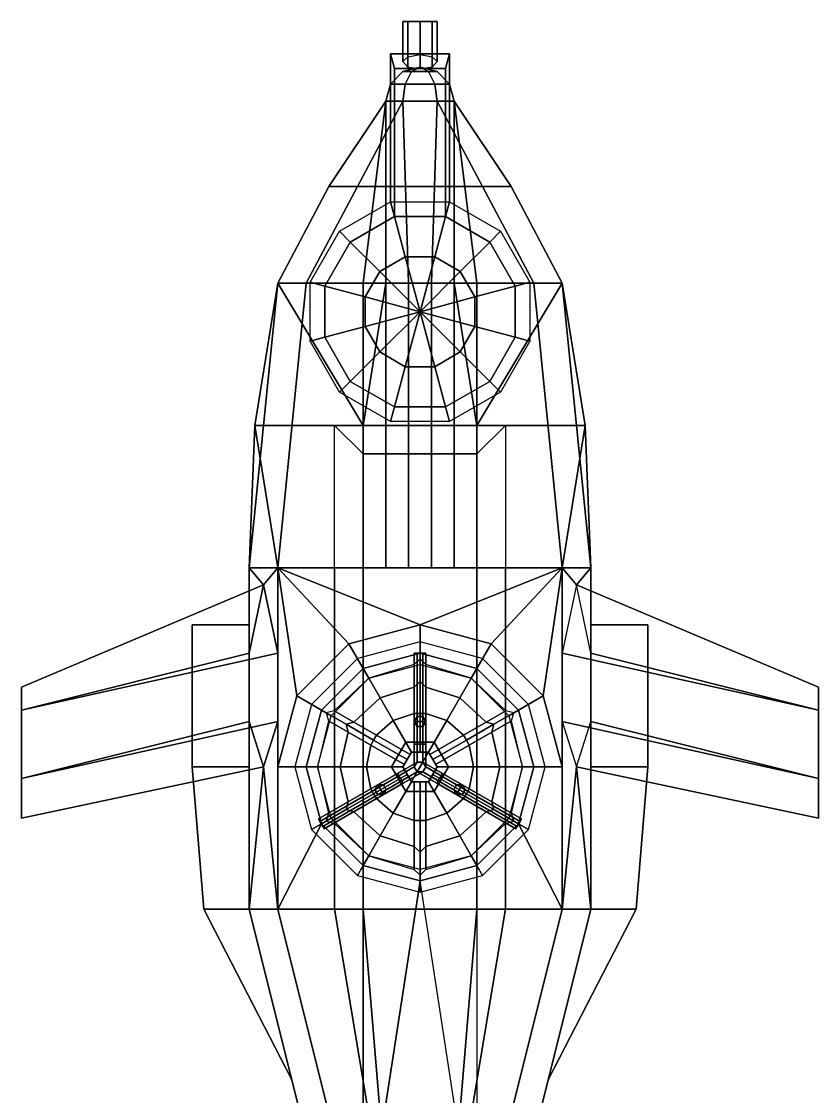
# Model space of a CAD drawing. Header units: millimetres. Extents: x -3.5 to 3.5, y -9.7 to 16.
# Drawn here: x -3.5 to 3.5, y -4.65 to 4.8 of the extents above; entities that cross this region are included whole.
import ezdxf

# ---------------------------------------------------------------- set-up
doc = ezdxf.new("R2010")
doc.units = ezdxf.units.MM
for name, color, linetype in [('turret', 2, 'Continuous'), ('w1', 5, 'Continuous'), ('w2', 6, 'Continuous')]:
    doc.layers.add(name, color=color, linetype=linetype)

msp = doc.modelspace()

# ---------------------------------------------------------------- linework, layer by layer
for points in [[(-0.15, 4.3598, 1.4), (-0.2598, 4.25, 1.4), (-0.1299, 4.25, 1.625), (-0.075, 4.3598, 1.5299)], [(-0.075, 4.3598, 1.2701), (-0.1299, 4.25, 1.175), (-0.2598, 4.25, 1.4), (-0.15, 4.3598, 1.4)], [(0, 4.4, 1.4), (-0.15, 4.3598, 1.4), (-0.075, 4.3598, 1.5299), (0, 4.4, 1.4)], [(0, 4.4, 1.4), (-0.075, 4.3598, 1.2701), (-0.15, 4.3598, 1.4), (0, 4.4, 1.4)], [(-0.075, 4.3598, 1.5299), (-0.1299, 4.25, 1.625), (0.1299, 4.25, 1.625), (0.075, 4.3598, 1.5299)], [(-0.1299, 4.25, 1.175), (-0.075, 4.3598, 1.2701), (0.075, 4.3598, 1.2701), (0.1299, 4.25, 1.175)], [(0, 4.4, 1.4), (-0.075, 4.3598, 1.5299), (0.075, 4.3598, 1.5299), (0, 4.4, 1.4)], [(0, 4.4, 1.4), (0.075, 4.3598, 1.2701), (-0.075, 4.3598, 1.2701), (0, 4.4, 1.4)], [(0, 4.4, 1.4), (0.075, 4.3598, 1.5299), (0.15, 4.3598, 1.4), (0, 4.4, 1.4)], [(0, 4.4, 1.4), (0.15, 4.3598, 1.4), (0.075, 4.3598, 1.2701), (0, 4.4, 1.4)], [(0.075, 4.3598, 1.5299), (0.1299, 4.25, 1.625), (0.2598, 4.25, 1.4), (0.15, 4.3598, 1.4)], [(0.15, 4.3598, 1.4), (0.2598, 4.25, 1.4), (0.1299, 4.25, 1.175), (0.075, 4.3598, 1.2701)], [(-0.2598, 4.25, 1.4), (-0.3, 4.1, 1.4), (-0.15, 4.1, 1.6598), (-0.1299, 4.25, 1.625)], [(-0.1299, 4.25, 1.175), (-0.15, 4.1, 1.1402), (-0.3, 4.1, 1.4), (-0.2598, 4.25, 1.4)], [(-0.1299, 4.25, 1.625), (-0.15, 4.1, 1.6598), (0.15, 4.1, 1.6598), (0.1299, 4.25, 1.625)], [(-0.15, 4.1, 1.1402), (-0.1299, 4.25, 1.175), (0.1299, 4.25, 1.175), (0.15, 4.1, 1.1402)], [(0.1299, 4.25, 1.625), (0.15, 4.1, 1.6598), (0.3, 4.1, 1.4), (0.2598, 4.25, 1.4)], [(0.2598, 4.25, 1.4), (0.3, 4.1, 1.4), (0.15, 4.1, 1.1402), (0.1299, 4.25, 1.175)], [(-0.3, 4.1, 1.4), (-0.8, 3.35, 1.4), (-1.25, 2.5, 1.4), (-0.5, 2.5, 1.4)], [(-0.3, 4.1, 1.4), (-0.15, 4.1, 1.1402), (-0.55, 3.35, 1), (-0.8, 3.35, 1.25)], [(-0.3, 4.1, 1.4), (-0.3, 4.1, 1.4), (-0.8, 3.35, 1.25), (-0.8, 3.35, 1.4)], [(-0.55, 3.35, 1), (-0.15, 4.1, 1.1402), (0.15, 4.1, 1.1402), (0.55, 3.35, 1)], [(-0.5, 2.5, 1.4), (-0.5, 1.25, 2.25), (-0.3, 2.5, 2.5), (-0.3, 4.1, 1.4)], [(-0.3, 4.1, 1.4), (-0.3, 2.5, 2.5), (-0.1, 2.5, 2.65), (-0.15, 4.1, 1.6598)], [(-0.15, 4.1, 1.6598), (-0.1, 2.5, 2.65), (0.1, 2.5, 2.65), (0.15, 4.1, 1.6598)], [(0.15, 4.1, 1.6598), (0.1, 2.5, 2.65), (0.3, 2.5, 2.5), (0.3, 4.1, 1.4)], [(0.55, 3.35, 1), (0.15, 4.1, 1.1402), (0.3, 4.1, 1.4), (0.8, 3.35, 1.25)], [(0.3, 4.1, 1.4), (0.3, 2.5, 2.5), (0.5, 1.25, 2.25), (0.5, 2.5, 1.4)], [(0.8, 3.35, 1.25), (0.3, 4.1, 1.4), (0.3, 4.1, 1.4), (0.8, 3.35, 1.4)], [(1.25, 2.5, 1.4), (0.8, 3.35, 1.4), (0.3, 4.1, 1.4), (0.5, 2.5, 1.4)], [(-0.8, 3.35, 1.25), (-0.55, 3.35, 1), (-1, 2.5, 1), (-1.25, 2.5, 1.25)], [(-0.8, 3.35, 1.4), (-0.8, 3.35, 1.25), (-1.25, 2.5, 1.25), (-1.25, 2.5, 1.4)], [(0.55, 3.35, 1), (1, 2.5, 1), (-1, 2.5, 1), (-0.55, 3.35, 1)], [(1, 2.5, 1), (0.55, 3.35, 1), (0.8, 3.35, 1.25), (1.25, 2.5, 1.25)], [(1.25, 2.5, 1.25), (0.8, 3.35, 1.25), (0.8, 3.35, 1.4), (1.25, 2.5, 1.4)], [(-1, 2.5, 1), (-1.25, 0, 1), (-1.5, 0, 1.25), (-1.25, 2.5, 1.25)], [(-1.25, 2.5, 1.25), (-1.5, 0, 1.25), (-1.45, 1.25, 1.4), (-1.25, 2.5, 1.4)], [(-1.25, 2.5, 1.4), (-1.45, 1.25, 1.4), (-0.5, 1.25, 2.25), (-1.25, 2.5, 1.4)], [(1, 2.5, 1), (1.25, 0, 1), (-1.25, 0, 1), (-1, 2.5, 1)], [(-0.5, 2.5, 1.4), (-1.25, 2.5, 1.4), (-0.5, 1.25, 2.25), (-0.5, 2.5, 1.4)], [(-0.5, 1.25, 2.25), (-0.5, 1.25, 2.25), (-0.3, 1.25, 3), (-0.3, 2.5, 2.5)], [(-0.3, 2.5, 2.5), (-0.3, 1.25, 3), (-0.1, 1.25, 3.15), (-0.1, 2.5, 2.65)], [(-0.1, 2.5, 2.65), (-0.1, 1.25, 3.15), (0.1, 1.25, 3.15), (0.1, 2.5, 2.65)], [(0.1, 2.5, 2.65), (0.1, 1.25, 3.15), (0.3, 1.25, 3), (0.3, 2.5, 2.5)], [(0.3, 2.5, 2.5), (0.3, 1.25, 3), (0.5, 1.25, 2.25)], [(1.25, 2.5, 1.4), (0.5, 1.25, 2.25), (1.45, 1.25, 1.4)], [(0.5, 2.5, 1.4), (0.5, 1.25, 2.25), (1.25, 2.5, 1.4)], [(1.5, 0, 1.25), (1.25, 0, 1), (1, 2.5, 1), (1.25, 2.5, 1.25)], [(1.45, 1.25, 1.4), (1.5, 0, 1.25), (1.25, 2.5, 1.25), (1.25, 2.5, 1.4)], [(-1.45, 1.25, 1.4), (-1.5, 0, 1.25), (-1.5, 0, 2.25), (-1.45, 1.25, 1.4)], [(-1.45, 1.25, 1.4), (-1.5, 0, 2.25), (-1.25, 0, 2.5), (-1.45, 1.25, 1.4)], [(-1.45, 1.25, 1.4), (-1.25, 0, 2.5), (-0.5, 0, 2.5), (-0.5, 1.25, 2.25)], [(-0.5, 1, 0.25), (-0.5, 0), (-0.75, 0, 1), (-0.75, 1.25, 1)], [(0.75, 1.25, 1), (0.5, 1, 0.25), (-0.5, 1, 0.25), (-0.75, 1.25, 1)], [(-0.5, 1.25, 2.25), (-0.5, 0, 2.5), (-0.3, 0, 3.25), (-0.3, 1.25, 3)], [(-0.3, 1.25, 3), (-0.3, 0, 3.25), (-0.1, 0, 3.4), (-0.1, 1.25, 3.15)], [(-0.1, 1.25, 3.15), (-0.1, 0, 3.4), (0.1, 0, 3.4), (0.1, 1.25, 3.15)], [(0.1, 1.25, 3.15), (0.1, 0, 3.4), (0.3, 0, 3.25), (0.3, 1.25, 3)], [(0.3, 1.25, 3), (0.3, 0, 3.25), (0.5, 0, 2.5), (0.5, 1.25, 2.25)], [(0.75, 0, 1), (0.5, 0), (0.5, 1, 0.25), (0.75, 1.25, 1)], [(0.5, 1.25, 2.25), (0.5, 0, 2.5), (1.25, 0, 2.5), (1.45, 1.25, 1.4)], [(1.45, 1.25, 1.4), (1.25, 0, 2.5), (1.5, 0, 2.25), (1.45, 1.25, 1.4)], [(1.5, 0, 2.25), (1.5, 0, 1.25), (1.45, 1.25, 1.4)], [(0.5, 1, 0.25), (0.5, 0), (-0.5, 0), (-0.5, 1, 0.25)], [(-1.25, 0, 1), (-1.375, -0.15, 1.125), (-1.375, -0.15, 1.125), (-1.5, 0, 1.25)], [(-1.5, 0, 1.25), (-1.5, -0.5, 1.25), (-1.5, -0.5, 2.25), (-1.5, 0, 2.25)], [(-1.5, 0, 2.25), (-1.5, -3, 2.25), (-1.25, -3, 2.5), (-1.25, 0, 2.5)], [(-1.375, -0.15, 1.125), (-1.5, -0.75, 1.25), (-1.5, -0.75, 1.25), (-1.5, 0, 1.25)], [(-1.25, 0, 1), (-1.25, -0.75, 1), (-1.25, -0.75, 1), (-1.375, -0.15, 1.125)], [(-0.75, 0, 1), (-0.75, -3, 1), (-1.25, -3, 1), (-1.25, 0, 1)], [(-1.25, -1.75, 2.5), (-1.0825, -1.125, 2.5), (-1.25, 0, 2.5)], [(-1.0825, -1.125, 2.5), (-0.625, -0.6675, 2.5), (-1.25, 0, 2.5)], [(-0.625, -0.6675, 2.5), (0, -0.5, 2.5), (-1.25, 0, 2.5)], [(-1.25, 0, 2.5), (0, -0.5, 2.5), (1.25, 0, 2.5)], [(-0.5, 0), (-0.5, -3), (-0.75, -3, 1), (-0.75, 0, 1)], [(0.5, 0), (0.5, -3), (-0.5, -3), (-0.5, 0)], [(-0.3, 0, 3.25), (-0.5, 0, 2.5), (0.5, 0, 2.5), (0.3, 0, 3.25)], [(-0.1, 0, 3.4), (-0.3, 0, 3.25), (0.3, 0, 3.25), (0.1, 0, 3.4)], [(0, -0.5, 2.5), (0.625, -0.6675, 2.5), (1.25, 0, 2.5)], [(0.75, -3, 1), (0.5, -3), (0.5, 0), (0.75, 0, 1)], [(0.625, -0.6675, 2.5), (1.0825, -1.125, 2.5), (1.25, 0, 2.5)], [(1.25, -3, 1), (0.75, -3, 1), (0.75, 0, 1), (1.25, 0, 1)], [(1.0825, -1.125, 2.5), (1.25, -1.75, 2.5), (1.25, 0, 2.5)], [(1.375, -0.15, 1.125), (1.375, -0.15, 1.125), (1.25, 0, 1), (1.5, 0, 1.25)], [(1.25, -3, 2.5), (1.5, -3, 2.25), (1.5, 0, 2.25), (1.25, 0, 2.5)], [(1.25, -0.75, 1), (1.25, -0.75, 1), (1.25, 0, 1), (1.375, -0.15, 1.125)], [(1.5, -0.75, 1.25), (1.5, -0.75, 1.25), (1.375, -0.15, 1.125), (1.5, 0, 1.25)], [(1.5, -0.5, 2.25), (1.5, -0.5, 1.25), (1.5, 0, 1.25), (1.5, 0, 2.25)], [(-2, -0.5, 1.45), (-2, -0.5, 2.05), (-1.5, -0.5, 2.25), (-1.5, -0.5, 1.25)], [(-1.5, -0.5, 1.25), (-1.5, -1.75, 1.25), (-2, -1.75, 1.45), (-2, -0.5, 1.45)], [(-2, -1.75, 1.45), (-2, -1.75, 2.05), (-2, -0.5, 2.05), (-2, -0.5, 1.45)], [(-2, -0.5, 2.05), (-2, -1.75, 2.05), (-1.5, -1.75, 2.25), (-1.5, -0.5, 2.25)], [(-0.5, -0.884, 3.25), (0, -0.75, 3.25), (0, -0.5, 2.5), (-0.625, -0.6675, 2.5)], [(0, -0.75, 3.25), (0.5, -0.884, 3.25), (0.625, -0.6675, 2.5), (0, -0.5, 2.5)], [(2, -0.5, 2.05), (2, -0.5, 1.45), (1.5, -0.5, 1.25), (1.5, -0.5, 2.25)], [(2, -0.5, 1.45), (2, -1.75, 1.45), (1.5, -1.75, 1.25), (1.5, -0.5, 1.25)], [(1.5, -0.5, 2.25), (1.5, -1.75, 2.25), (2, -1.75, 2.05), (2, -0.5, 2.05)], [(2, -1.75, 2.05), (2, -1.75, 1.45), (2, -0.5, 1.45), (2, -0.5, 2.05)], [(0, -0.65, 3.25), (-0.55, -0.7974, 3.25), (-0.5, -0.884, 3.5), (0, -0.75, 3.5)], [(0.55, -0.7974, 3.25), (0, -0.65, 3.25), (0, -0.75, 3.5), (0.5, -0.884, 3.5)], [(-0.866, -1.25, 3.25), (-0.5, -0.884, 3.25), (-0.625, -0.6675, 2.5), (-1.0825, -1.125, 2.5)], [(0, -0.75, 3.5), (-0.5, -0.884, 3.5), (-0.45, -0.9706, 3.5), (0, -0.85, 3.5)], [(-0.025, -1.55, 5.2567), (-0.05, -1.55, 5.3), (-0.05, -0.75, 5.3), (-0.025, -0.75, 5.2567)], [(-0.05, -1.55, 5.3), (-0.025, -1.55, 5.3433), (-0.025, -0.75, 5.3433), (-0.05, -0.75, 5.3)], [(-0.025, -0.75, 5.3433), (0.025, -0.75, 5.3433), (0.05, -0.75, 5.3), (-0.05, -0.75, 5.3)], [(-0.05, -0.75, 5.3), (0.05, -0.75, 5.3), (0.025, -0.75, 5.2567), (-0.025, -0.75, 5.2567)], [(0.025, -1.55, 5.2567), (-0.025, -1.55, 5.2567), (-0.025, -0.75, 5.2567), (0.025, -0.75, 5.2567)], [(-0.025, -1.55, 5.3433), (0.025, -1.55, 5.3433), (0.025, -0.75, 5.3433), (-0.025, -0.75, 5.3433)], [(0.5, -0.884, 3.5), (0, -0.75, 3.5), (0, -0.85, 3.5), (0.45, -0.9706, 3.5)], [(0.05, -1.55, 5.3), (0.025, -1.55, 5.2567), (0.025, -0.75, 5.2567), (0.05, -0.75, 5.3)], [(0.025, -1.55, 5.3433), (0.05, -1.55, 5.3), (0.05, -0.75, 5.3), (0.025, -0.75, 5.3433)], [(0.5, -0.884, 3.25), (0.866, -1.25, 3.25), (1.0825, -1.125, 2.5), (0.625, -0.6675, 2.5)], [(-0.55, -0.7974, 3.25), (-0.9526, -1.2, 3.25), (-0.866, -1.25, 3.5), (-0.5, -0.884, 3.5)], [(-0.05, -0.85, 3.5), (-0.45, -0.9706, 3.5), (-0.35, -1.1438, 4.5), (-0.05, -1.05, 4.5)], [(0, -0.8, 3.5), (-0.05, -0.85, 3.5), (-0.05, -1.05, 4.5), (0, -1, 4.5)], [(0.05, -0.85, 3.5), (0, -0.8, 3.5), (0, -1, 4.5), (0.05, -1.05, 4.5)], [(0.45, -0.9706, 3.5), (0.05, -0.85, 3.5), (0.05, -1.05, 4.5), (0.35, -1.1438, 4.5)], [(0.9526, -1.2, 3.25), (0.55, -0.7974, 3.25), (0.5, -0.884, 3.5), (0.866, -1.25, 3.5)], [(-0.5, -0.884, 3.5), (-0.866, -1.25, 3.5), (-0.7794, -1.3, 3.5), (-0.45, -0.9706, 3.5)], [(0.866, -1.25, 3.5), (0.5, -0.884, 3.5), (0.45, -0.9706, 3.5), (0.7794, -1.3, 3.5)], [(-0.45, -0.9706, 3.5), (-0.7544, -1.2567, 3.5), (-0.5812, -1.3567, 4.5), (-0.35, -1.1438, 4.5)], [(0, -1, 4.5), (-0.05, -1.05, 4.5), (-0.05, -1.28, 4.6), (0, -1.28, 4.65)], [(0.05, -1.05, 4.5), (0, -1, 4.5), (0, -1.28, 4.65), (0.05, -1.28, 4.6)], [(0.7544, -1.2567, 3.5), (0.45, -0.9706, 3.5), (0.35, -1.1438, 4.5), (0.5812, -1.3567, 4.5)], [(-1, -1.75, 3.25), (-0.866, -1.25, 3.25), (-1.0825, -1.125, 2.5), (-1.25, -1.75, 2.5)], [(-0.05, -1.05, 4.5), (-0.35, -1.1438, 4.5), (-0.235, -1.343, 4.6), (-0.05, -1.28, 4.6)], [(0.35, -1.1438, 4.5), (0.05, -1.05, 4.5), (0.05, -1.28, 4.6), (0.235, -1.343, 4.6)], [(0.866, -1.25, 3.25), (1, -1.75, 3.25), (1.25, -1.75, 2.5), (1.0825, -1.125, 2.5)], [(-0.9526, -1.2, 3.25), (-1.1, -1.75, 3.25), (-1, -1.75, 3.5), (-0.866, -1.25, 3.5)], [(-0.35, -1.1438, 4.5), (-0.5812, -1.3567, 4.5), (-0.382, -1.4717, 4.6), (-0.235, -1.343, 4.6)], [(0.5812, -1.3567, 4.5), (0.35, -1.1438, 4.5), (0.235, -1.343, 4.6), (0.382, -1.4717, 4.6)], [(1.1, -1.75, 3.25), (0.9526, -1.2, 3.25), (0.866, -1.25, 3.5), (1, -1.75, 3.5)], [(-0.866, -1.25, 3.5), (-1, -1.75, 3.5), (-0.9, -1.75, 3.5), (-0.7794, -1.3, 3.5)], [(-0.7544, -1.2567, 3.5), (-0.8227, -1.275, 3.5), (-0.6495, -1.375, 4.5), (-0.5812, -1.3567, 4.5)], [(-0.8227, -1.275, 3.5), (-0.8044, -1.3433, 3.5), (-0.6312, -1.4433, 4.5), (-0.6495, -1.375, 4.5)], [(-0.05, -1.28, 4.6), (-0.235, -1.343, 4.6), (-0.075, -1.6201, 4.6), (-0.05, -1.62, 4.6)], [(-0.05, -1.62, 4.6), (0, -1.62, 4.65), (0, -1.28, 4.65), (-0.05, -1.28, 4.6)], [(-0.025, -1.3067, 4.9933), (-0.05, -1.35, 4.95), (-0.05, -1.35, 5.3), (-0.025, -1.3067, 5.2567)], [(0.05, -1.35, 4.95), (-0.05, -1.35, 4.95), (-0.025, -1.3067, 4.9933), (0.025, -1.3067, 4.9933)], [(0.025, -1.3067, 4.9933), (-0.025, -1.3067, 4.9933), (-0.025, -1.3067, 5.2567), (0.025, -1.3067, 5.2567)], [(0, -1.62, 4.65), (0.05, -1.62, 4.6), (0.05, -1.28, 4.6), (0, -1.28, 4.65)], [(0.05, -1.35, 4.95), (0.025, -1.3067, 4.9933), (0.025, -1.3067, 5.2567), (0.05, -1.35, 5.3)], [(0.235, -1.343, 4.6), (0.05, -1.28, 4.6), (0.05, -1.62, 4.6), (0.075, -1.6201, 4.6)], [(0.8227, -1.275, 3.5), (0.7544, -1.2567, 3.5), (0.5812, -1.3567, 4.5), (0.6495, -1.375, 4.5)], [(0.8044, -1.3433, 3.5), (0.8227, -1.275, 3.5), (0.6495, -1.375, 4.5), (0.6312, -1.4433, 4.5)], [(1, -1.75, 3.5), (0.866, -1.25, 3.5), (0.7794, -1.3, 3.5), (0.9, -1.75, 3.5)], [(-1.375, -1.75, 1.125), (-1.5, -3, 1.25), (-1.5, -3, 1.25), (-1.5, -1.35, 1.25)], [(-1.25, -1.35, 1), (-1.25, -3, 1), (-1.25, -3, 1), (-1.375, -1.75, 1.125)], [(-0.8044, -1.3433, 3.5), (-0.9, -1.75, 3.5), (-0.7, -1.75, 4.5), (-0.6312, -1.4433, 4.5)], [(-0.5812, -1.3567, 4.5), (-0.6495, -1.375, 4.5), (-0.407, -1.515, 4.65), (-0.382, -1.4717, 4.6)], [(-0.6495, -1.375, 4.5), (-0.6312, -1.4433, 4.5), (-0.432, -1.5583, 4.6), (-0.407, -1.515, 4.65)], [(-0.235, -1.343, 4.6), (-0.382, -1.4717, 4.6), (-0.0876, -1.6417, 4.6), (-0.075, -1.6201, 4.6)], [(-0.05, -1.35, 4.95), (-0.025, -1.3933, 4.9933), (-0.025, -1.3933, 5.2567), (-0.05, -1.35, 5.3)], [(-0.025, -1.7067, 4.9067), (-0.05, -1.75, 4.95), (-0.05, -1.35, 4.95), (-0.025, -1.3933, 4.9067)], [(-0.05, -1.75, 4.95), (-0.025, -1.7067, 4.9933), (-0.025, -1.3933, 4.9933), (-0.05, -1.35, 4.95)], [(0.025, -1.3933, 4.9067), (-0.025, -1.3933, 4.9067), (-0.05, -1.35, 4.95), (0.05, -1.35, 4.95)], [(-0.025, -1.3933, 4.9933), (0.025, -1.3933, 4.9933), (0.025, -1.3933, 5.2567), (-0.025, -1.3933, 5.2567)], [(0.025, -1.7067, 4.9067), (-0.025, -1.7067, 4.9067), (-0.025, -1.3933, 4.9067), (0.025, -1.3933, 4.9067)], [(-0.025, -1.7067, 4.9933), (0.025, -1.7067, 4.9933), (0.025, -1.3933, 4.9933), (-0.025, -1.3933, 4.9933)], [(0.025, -1.3933, 4.9933), (0.05, -1.35, 4.95), (0.05, -1.35, 5.3), (0.025, -1.3933, 5.2567)], [(0.05, -1.75, 4.95), (0.025, -1.7067, 4.9067), (0.025, -1.3933, 4.9067), (0.05, -1.35, 4.95)], [(0.025, -1.7067, 4.9933), (0.05, -1.75, 4.95), (0.05, -1.35, 4.95), (0.025, -1.3933, 4.9933)], [(0.382, -1.4717, 4.6), (0.235, -1.343, 4.6), (0.075, -1.6201, 4.6), (0.0876, -1.6417, 4.6)], [(0.6495, -1.375, 4.5), (0.5812, -1.3567, 4.5), (0.382, -1.4717, 4.6), (0.407, -1.515, 4.65)], [(0.6312, -1.4433, 4.5), (0.6495, -1.375, 4.5), (0.407, -1.515, 4.65), (0.432, -1.5583, 4.6)], [(0.9, -1.75, 3.5), (0.8044, -1.3433, 3.5), (0.6312, -1.4433, 4.5), (0.7, -1.75, 4.5)], [(1.25, -3, 1), (1.25, -3, 1), (1.25, -1.35, 1), (1.375, -1.75, 1.125)], [(1.5, -3, 1.25), (1.5, -3, 1.25), (1.375, -1.75, 1.125), (1.5, -1.35, 1.25)], [(-0.6312, -1.4433, 4.5), (-0.7, -1.75, 4.5), (-0.47, -1.75, 4.6), (-0.432, -1.5583, 4.6)], [(-0.1126, -1.685, 4.65), (-0.0876, -1.6417, 4.6), (-0.382, -1.4717, 4.6), (-0.407, -1.515, 4.65)], [(0.0876, -1.6417, 4.6), (0.1126, -1.685, 4.65), (0.407, -1.515, 4.65), (0.382, -1.4717, 4.6)], [(0.7, -1.75, 4.5), (0.6312, -1.4433, 4.5), (0.432, -1.5583, 4.6), (0.47, -1.75, 4.6)], [(-0.432, -1.5583, 4.6), (-0.47, -1.75, 4.6), (-0.15, -1.75, 4.6), (-0.1376, -1.7283, 4.6)], [(-0.1376, -1.7283, 4.6), (-0.1126, -1.685, 4.65), (-0.407, -1.515, 4.65), (-0.432, -1.5583, 4.6)], [(-0.125, -1.5335, 5.2), (-0.25, -1.75, 5.2), (-0.25, -1.75, 5.4), (-0.125, -1.5335, 5.4)], [(-0.125, -1.5335, 5.4), (-0.25, -1.75, 5.4), (-0.125, -1.9665, 5.4), (0.125, -1.5335, 5.4)], [(0.125, -1.5335, 5.2), (-0.125, -1.5335, 5.2), (-0.125, -1.5335, 5.4), (0.125, -1.5335, 5.4)], [(0.125, -1.5335, 5.4), (-0.125, -1.9665, 5.4), (0.125, -1.9665, 5.4), (0.25, -1.75, 5.4)], [(0.1126, -1.685, 4.65), (0.1376, -1.7283, 4.6), (0.432, -1.5583, 4.6), (0.407, -1.515, 4.65)], [(0.25, -1.75, 5.2), (0.125, -1.5335, 5.2), (0.125, -1.5335, 5.4), (0.25, -1.75, 5.4)], [(0.47, -1.75, 4.6), (0.432, -1.5583, 4.6), (0.1376, -1.7283, 4.6), (0.15, -1.75, 4.6)], [(-0.15, -1.75, 4.4), (-0.075, -1.6201, 4.4), (-0.075, -1.6201, 4.6), (-0.15, -1.75, 4.6)], [(-0.0876, -1.6417, 4.6), (-0.1126, -1.685, 4.65), (-0.1126, -1.685, 4.65), (-0.1376, -1.7283, 4.6)], [(-0.075, -1.6201, 4.4), (0.075, -1.6201, 4.4), (0.075, -1.6201, 4.6), (-0.075, -1.6201, 4.6)], [(0.05, -1.62, 4.6), (0, -1.62, 4.65), (0, -1.62, 4.65), (-0.05, -1.62, 4.6)], [(0.075, -1.6201, 4.4), (0.15, -1.75, 4.4), (0.15, -1.75, 4.6), (0.075, -1.6201, 4.6)], [(0.1376, -1.7283, 4.6), (0.1126, -1.685, 4.65), (0.1126, -1.685, 4.65), (0.0876, -1.6417, 4.6)], [(-1.5, -1.75, 1.25), (-1.5, -3, 1.35), (-1.9, -3, 1.55), (-2, -1.75, 1.45)], [(-2, -1.75, 2.05), (-1.9, -3, 2.05), (-1.5, -3, 2.2), (-1.5, -1.75, 2.25)], [(-1.9, -3, 1.55), (-1.9, -3, 2.05), (-2, -1.75, 2.05), (-2, -1.75, 1.45)], [(-1.5, -1.75, 2.25), (-1.5, -3, 2.2), (-1.5, -3, 2.25), (-1.5, -1.75, 2.25)], [(-1.5, -1.75, 1.25), (-1.5, -3, 1.25), (-1.5, -3, 1.35), (-1.5, -1.75, 1.25)], [(-1.375, -1.75, 1.125), (-1.25, -3, 1), (-1.5, -3, 1.25), (-1.375, -1.75, 1.125)], [(-0.866, -2.25, 3.25), (-1, -1.75, 3.25), (-1.25, -1.75, 2.5), (-1.25, -3, 2.5)], [(-1.1, -1.75, 3.25), (-0.9526, -2.3, 3.25), (-0.866, -2.25, 3.5), (-1, -1.75, 3.5)], [(-1, -1.75, 3.5), (-0.866, -2.25, 3.5), (-0.7794, -2.2, 3.5), (-0.9, -1.75, 3.5)], [(-0.9, -1.75, 3.5), (-0.8044, -2.1567, 3.5), (-0.6312, -2.0567, 4.5), (-0.7, -1.75, 4.5)], [(-0.7, -1.75, 4.5), (-0.6312, -2.0567, 4.5), (-0.432, -1.9417, 4.6), (-0.47, -1.75, 4.6)], [(-0.47, -1.75, 4.6), (-0.432, -1.9417, 4.6), (-0.1376, -1.7717, 4.6), (-0.15, -1.75, 4.6)], [(-0.1126, -1.815, 4.65), (-0.1376, -1.7717, 4.6), (-0.432, -1.9417, 4.6), (-0.407, -1.985, 4.65)], [(-0.05, -1.75, 4.9933), (-0.025, -1.7067, 4.95), (-0.3714, -1.9067, 4.95), (-0.3214, -1.9067, 4.9933)], [(-0.025, -1.7067, 4.95), (-0.05, -1.75, 4.9067), (-0.3214, -1.9067, 4.9067), (-0.3714, -1.9067, 4.95)], [(-0.025, -1.7933, 4.9933), (-0.05, -1.75, 4.9933), (-0.3214, -1.9067, 4.9933), (-0.2964, -1.95, 4.9933)], [(-0.05, -1.75, 4.9067), (-0.025, -1.7933, 4.9067), (-0.2964, -1.95, 4.9067), (-0.3214, -1.9067, 4.9067)], [(0.025, -1.7933, 4.95), (-0.025, -1.7933, 4.9933), (-0.2964, -1.95, 4.9933), (-0.3214, -1.9933, 4.95)], [(-0.025, -1.7933, 4.9067), (0.025, -1.7933, 4.95), (-0.3214, -1.9933, 4.95), (-0.2964, -1.95, 4.9067)], [(-0.25, -1.75, 5.2), (-0.125, -1.9665, 5.2), (-0.125, -1.9665, 5.4), (-0.25, -1.75, 5.4)], [(-0.075, -1.8799, 4.4), (-0.15, -1.75, 4.4), (-0.15, -1.75, 4.6), (-0.075, -1.8799, 4.6)], [(-0.1376, -1.7717, 4.6), (-0.1126, -1.815, 4.65), (-0.1126, -1.815, 4.65), (-0.0876, -1.8583, 4.6)], [(-0.025, -1.7067, 4.4), (-0.05, -1.75, 4.4), (-0.05, -1.75, 5.5), (-0.025, -1.7067, 5.5)], [(-0.025, -1.7067, 5.5), (-0.05, -1.75, 5.5), (-0.025, -1.7933, 5.5), (0.025, -1.7067, 5.5)], [(-0.05, -1.75, 4.4), (-0.025, -1.7933, 4.4), (-0.025, -1.7933, 5.5), (-0.05, -1.75, 5.5)], [(0.025, -1.7067, 4.4), (-0.025, -1.7067, 4.4), (-0.025, -1.7067, 5.5), (0.025, -1.7067, 5.5)], [(0.025, -1.7067, 5.5), (-0.025, -1.7933, 5.5), (0.025, -1.7933, 5.5), (0.05, -1.75, 5.5)], [(0.025, -1.7933, 4.9933), (-0.025, -1.7933, 4.95), (0.3214, -1.9933, 4.95), (0.2964, -1.95, 4.9933)], [(-0.025, -1.7933, 4.95), (0.025, -1.7933, 4.9067), (0.2964, -1.95, 4.9067), (0.3214, -1.9933, 4.95)], [(-0.025, -1.7933, 4.4), (0.025, -1.7933, 4.4), (0.025, -1.7933, 5.5), (-0.025, -1.7933, 5.5)], [(0.025, -1.7067, 4.95), (0.05, -1.75, 4.9933), (0.3214, -1.9067, 4.9933), (0.3714, -1.9067, 4.95)], [(0.05, -1.75, 4.9067), (0.025, -1.7067, 4.95), (0.3714, -1.9067, 4.95), (0.3214, -1.9067, 4.9067)], [(0.05, -1.75, 4.4), (0.025, -1.7067, 4.4), (0.025, -1.7067, 5.5), (0.05, -1.75, 5.5)], [(0.05, -1.75, 4.9933), (0.025, -1.7933, 4.9933), (0.2964, -1.95, 4.9933), (0.3214, -1.9067, 4.9933)], [(0.025, -1.7933, 4.9067), (0.05, -1.75, 4.9067), (0.3214, -1.9067, 4.9067), (0.2964, -1.95, 4.9067)], [(0.025, -1.7933, 4.4), (0.05, -1.75, 4.4), (0.05, -1.75, 5.5), (0.025, -1.7933, 5.5)], [(0.15, -1.75, 4.4), (0.075, -1.8799, 4.4), (0.075, -1.8799, 4.6), (0.15, -1.75, 4.6)], [(0.0876, -1.8583, 4.6), (0.1126, -1.815, 4.65), (0.1126, -1.815, 4.65), (0.1376, -1.7717, 4.6)], [(0.1376, -1.7717, 4.6), (0.1126, -1.815, 4.65), (0.407, -1.985, 4.65), (0.432, -1.9417, 4.6)], [(0.125, -1.9665, 5.2), (0.25, -1.75, 5.2), (0.25, -1.75, 5.4), (0.125, -1.9665, 5.4)], [(0.432, -1.9417, 4.6), (0.47, -1.75, 4.6), (0.15, -1.75, 4.6), (0.1376, -1.7717, 4.6)], [(0.6312, -2.0567, 4.5), (0.7, -1.75, 4.5), (0.47, -1.75, 4.6), (0.432, -1.9417, 4.6)], [(0.8044, -2.1567, 3.5), (0.9, -1.75, 3.5), (0.7, -1.75, 4.5), (0.6312, -2.0567, 4.5)], [(0.866, -2.25, 3.5), (1, -1.75, 3.5), (0.9, -1.75, 3.5), (0.7794, -2.2, 3.5)], [(1, -1.75, 3.25), (0.866, -2.25, 3.25), (1.25, -3, 2.5), (1.25, -1.75, 2.5)], [(0.9526, -2.3, 3.25), (1.1, -1.75, 3.25), (1, -1.75, 3.5), (0.866, -2.25, 3.5)], [(1.5, -3, 1.25), (1.25, -3, 1), (1.375, -1.75, 1.125)], [(2, -1.75, 1.45), (1.9, -3, 1.55), (1.5, -3, 1.35), (1.5, -1.75, 1.25)], [(1.5, -1.75, 2.25), (1.5, -3, 2.2), (1.9, -3, 2.05), (2, -1.75, 2.05)], [(1.5, -1.75, 2.25), (1.5, -3, 2.25), (1.5, -3, 2.2), (1.5, -1.75, 2.25)], [(1.5, -1.75, 1.25), (1.5, -3, 1.35), (1.5, -3, 1.25), (1.5, -1.75, 1.25)], [(1.9, -3, 2.05), (1.9, -3, 1.55), (2, -1.75, 1.45), (2, -1.75, 2.05)], [(-0.1857, -1.8283, 5.3433), (-0.1982, -1.8067, 5.3), (-0.891, -2.2067, 5.3), (-0.8785, -2.2283, 5.3433)], [(-0.1982, -1.8067, 5.3), (-0.1857, -1.8283, 5.2567), (-0.8785, -2.2283, 5.2567), (-0.891, -2.2067, 5.3)], [(-0.1857, -1.8283, 5.2567), (-0.1607, -1.8717, 5.2567), (-0.8535, -2.2717, 5.2567), (-0.8785, -2.2283, 5.2567)], [(-0.1607, -1.8717, 5.3433), (-0.1857, -1.8283, 5.3433), (-0.8785, -2.2283, 5.3433), (-0.8535, -2.2717, 5.3433)], [(-0.1482, -1.8933, 5.3), (-0.1607, -1.8717, 5.3433), (-0.8535, -2.2717, 5.3433), (-0.841, -2.2933, 5.3)], [(-0.1607, -1.8717, 5.2567), (-0.1482, -1.8933, 5.3), (-0.841, -2.2933, 5.3), (-0.8535, -2.2717, 5.2567)], [(-0.0876, -1.8583, 4.6), (-0.1126, -1.815, 4.65), (-0.407, -1.985, 4.65), (-0.382, -2.0283, 4.6)], [(-0.382, -2.0283, 4.6), (-0.235, -2.157, 4.6), (-0.075, -1.8799, 4.6), (-0.0876, -1.8583, 4.6)], [(-0.235, -2.157, 4.6), (-0.05, -2.22, 4.6), (-0.05, -1.88, 4.6), (-0.075, -1.8799, 4.6)], [(0.075, -1.8799, 4.4), (-0.075, -1.8799, 4.4), (-0.075, -1.8799, 4.6), (0.075, -1.8799, 4.6)], [(0, -1.88, 4.65), (-0.05, -1.88, 4.6), (-0.05, -2.22, 4.6), (0, -2.22, 4.65)], [(-0.05, -1.88, 4.6), (0, -1.88, 4.65), (0, -1.88, 4.65), (0.05, -1.88, 4.6)], [(0.05, -1.88, 4.6), (0, -1.88, 4.65), (0, -2.22, 4.65), (0.05, -2.22, 4.6)], [(0.05, -2.22, 4.6), (0.235, -2.157, 4.6), (0.075, -1.8799, 4.6), (0.05, -1.88, 4.6)], [(0.235, -2.157, 4.6), (0.382, -2.0283, 4.6), (0.0876, -1.8583, 4.6), (0.075, -1.8799, 4.6)], [(0.1126, -1.815, 4.65), (0.0876, -1.8583, 4.6), (0.382, -2.0283, 4.6), (0.407, -1.985, 4.65)], [(0.1607, -1.8717, 5.3433), (0.1482, -1.8933, 5.3), (0.841, -2.2933, 5.3), (0.8535, -2.2717, 5.3433)], [(0.1482, -1.8933, 5.3), (0.1607, -1.8717, 5.2567), (0.8535, -2.2717, 5.2567), (0.841, -2.2933, 5.3)], [(0.1607, -1.8717, 5.2567), (0.1857, -1.8283, 5.2567), (0.8785, -2.2283, 5.2567), (0.8535, -2.2717, 5.2567)], [(0.1857, -1.8283, 5.3433), (0.1607, -1.8717, 5.3433), (0.8535, -2.2717, 5.3433), (0.8785, -2.2283, 5.3433)], [(0.1982, -1.8067, 5.3), (0.1857, -1.8283, 5.3433), (0.8785, -2.2283, 5.3433), (0.891, -2.2067, 5.3)], [(0.1857, -1.8283, 5.2567), (0.1982, -1.8067, 5.3), (0.891, -2.2067, 5.3), (0.8785, -2.2283, 5.2567)], [(-0.6312, -2.0567, 4.5), (-0.6495, -2.125, 4.5), (-0.407, -1.985, 4.65), (-0.432, -1.9417, 4.6)], [(-0.3714, -1.9067, 4.95), (-0.3964, -1.95, 4.9933), (-0.3964, -1.95, 5.2567), (-0.3714, -1.9067, 5.3)], [(-0.3714, -1.9067, 4.95), (-0.3214, -1.9933, 4.95), (-0.3714, -1.9933, 4.9933), (-0.3964, -1.95, 4.9933)], [(-0.3964, -1.95, 4.9933), (-0.3714, -1.9933, 4.9933), (-0.3714, -1.9933, 5.2567), (-0.3964, -1.95, 5.2567)], [(-0.3214, -1.9067, 4.9933), (-0.3714, -1.9067, 4.95), (-0.3714, -1.9067, 5.3), (-0.3214, -1.9067, 5.2567)], [(-0.3214, -1.9067, 4.9067), (-0.2964, -1.95, 4.9067), (-0.3214, -1.9933, 4.95), (-0.3714, -1.9067, 4.95)], [(-0.2964, -1.95, 4.9933), (-0.3214, -1.9067, 4.9933), (-0.3214, -1.9067, 5.2567), (-0.2964, -1.95, 5.2567)], [(-0.3214, -1.9933, 4.95), (-0.2964, -1.95, 4.9933), (-0.2964, -1.95, 5.2567), (-0.3214, -1.9933, 5.3)], [(-0.125, -1.9665, 5.2), (0.125, -1.9665, 5.2), (0.125, -1.9665, 5.4), (-0.125, -1.9665, 5.4)], [(0.3214, -1.9067, 4.9933), (0.2964, -1.95, 4.9933), (0.2964, -1.95, 5.2567), (0.3214, -1.9067, 5.2567)], [(0.2964, -1.95, 4.9067), (0.3214, -1.9067, 4.9067), (0.3714, -1.9067, 4.95), (0.3214, -1.9933, 4.95)], [(0.2964, -1.95, 4.9933), (0.3214, -1.9933, 4.95), (0.3214, -1.9933, 5.3), (0.2964, -1.95, 5.2567)], [(0.3714, -1.9067, 4.95), (0.3214, -1.9067, 4.9933), (0.3214, -1.9067, 5.2567), (0.3714, -1.9067, 5.3)], [(0.3214, -1.9933, 4.95), (0.3714, -1.9067, 4.95), (0.3964, -1.95, 4.9933), (0.3714, -1.9933, 4.9933)], [(0.3964, -1.95, 4.9933), (0.3714, -1.9067, 4.95), (0.3714, -1.9067, 5.3), (0.3964, -1.95, 5.2567)], [(0.3714, -1.9933, 4.9933), (0.3964, -1.95, 4.9933), (0.3964, -1.95, 5.2567), (0.3714, -1.9933, 5.2567)], [(0.6495, -2.125, 4.5), (0.6312, -2.0567, 4.5), (0.432, -1.9417, 4.6), (0.407, -1.985, 4.65)], [(-0.8044, -2.1567, 3.5), (-0.8227, -2.225, 3.5), (-0.6495, -2.125, 4.5), (-0.6312, -2.0567, 4.5)], [(-0.6495, -2.125, 4.5), (-0.5812, -2.1433, 4.5), (-0.382, -2.0283, 4.6), (-0.407, -1.985, 4.65)], [(-0.5812, -2.1433, 4.5), (-0.35, -2.3562, 4.5), (-0.235, -2.157, 4.6), (-0.382, -2.0283, 4.6)], [(-0.3714, -1.9933, 4.9933), (-0.3214, -1.9933, 4.95), (-0.3214, -1.9933, 5.3), (-0.3714, -1.9933, 5.2567)], [(0.35, -2.3562, 4.5), (0.5812, -2.1433, 4.5), (0.382, -2.0283, 4.6), (0.235, -2.157, 4.6)], [(0.3214, -1.9933, 4.95), (0.3714, -1.9933, 4.9933), (0.3714, -1.9933, 5.2567), (0.3214, -1.9933, 5.3)], [(0.5812, -2.1433, 4.5), (0.6495, -2.125, 4.5), (0.407, -1.985, 4.65), (0.382, -2.0283, 4.6)], [(0.8227, -2.225, 3.5), (0.8044, -2.1567, 3.5), (0.6312, -2.0567, 4.5), (0.6495, -2.125, 4.5)], [(-0.8227, -2.225, 3.5), (-0.7544, -2.2433, 3.5), (-0.5812, -2.1433, 4.5), (-0.6495, -2.125, 4.5)], [(-0.7544, -2.2433, 3.5), (-0.45, -2.5294, 3.5), (-0.35, -2.3562, 4.5), (-0.5812, -2.1433, 4.5)], [(-0.35, -2.3562, 4.5), (-0.05, -2.45, 4.5), (-0.05, -2.22, 4.6), (-0.235, -2.157, 4.6)], [(0.05, -2.45, 4.5), (0.35, -2.3562, 4.5), (0.235, -2.157, 4.6), (0.05, -2.22, 4.6)], [(0.45, -2.5294, 3.5), (0.7544, -2.2433, 3.5), (0.5812, -2.1433, 4.5), (0.35, -2.3562, 4.5)], [(0.7544, -2.2433, 3.5), (0.8227, -2.225, 3.5), (0.6495, -2.125, 4.5), (0.5812, -2.1433, 4.5)], [(-0.5, -2.616, 3.25), (-0.866, -2.25, 3.25), (-1.25, -3, 2.5), (-0.5, -6, 2.5)], [(-0.9526, -2.3, 3.25), (-0.55, -2.7026, 3.25), (-0.5, -2.616, 3.5), (-0.866, -2.25, 3.5)], [(-0.8535, -2.2717, 5.3433), (-0.8785, -2.2283, 5.3433), (-0.891, -2.2067, 5.3), (-0.841, -2.2933, 5.3)], [(-0.841, -2.2933, 5.3), (-0.891, -2.2067, 5.3), (-0.8785, -2.2283, 5.2567), (-0.8535, -2.2717, 5.2567)], [(-0.866, -2.25, 3.5), (-0.5, -2.616, 3.5), (-0.45, -2.5294, 3.5), (-0.7794, -2.2, 3.5)], [(-0.05, -2.45, 4.5), (0, -2.5, 4.5), (0, -2.22, 4.65), (-0.05, -2.22, 4.6)], [(0, -2.5, 4.5), (0.05, -2.45, 4.5), (0.05, -2.22, 4.6), (0, -2.22, 4.65)], [(0.5, -2.616, 3.5), (0.866, -2.25, 3.5), (0.7794, -2.2, 3.5), (0.45, -2.5294, 3.5)], [(0.866, -2.25, 3.25), (0.5, -2.616, 3.25), (0.5, -6, 2.5), (1.25, -3, 2.5)], [(0.55, -2.7026, 3.25), (0.9526, -2.3, 3.25), (0.866, -2.25, 3.5), (0.5, -2.616, 3.5)], [(0.8785, -2.2283, 5.3433), (0.8535, -2.2717, 5.3433), (0.841, -2.2933, 5.3), (0.891, -2.2067, 5.3)], [(0.891, -2.2067, 5.3), (0.841, -2.2933, 5.3), (0.8535, -2.2717, 5.2567), (0.8785, -2.2283, 5.2567)], [(-0.45, -2.5294, 3.5), (-0.05, -2.65, 3.5), (-0.05, -2.45, 4.5), (-0.35, -2.3562, 4.5)], [(0.05, -2.65, 3.5), (0.45, -2.5294, 3.5), (0.35, -2.3562, 4.5), (0.05, -2.45, 4.5)], [(-0.05, -2.65, 3.5), (0, -2.7, 3.5), (0, -2.5, 4.5), (-0.05, -2.45, 4.5)], [(0, -2.7, 3.5), (0.05, -2.65, 3.5), (0.05, -2.45, 4.5), (0, -2.5, 4.5)], [(-0.5, -2.616, 3.5), (0, -2.75, 3.5), (0, -2.65, 3.5), (-0.45, -2.5294, 3.5)], [(0, -2.75, 3.5), (0.5, -2.616, 3.5), (0.45, -2.5294, 3.5), (0, -2.65, 3.5)], [(-0.55, -2.7026, 3.25), (0, -2.85, 3.25), (0, -2.75, 3.5), (-0.5, -2.616, 3.5)], [(0, -2.75, 3.25), (-0.5, -2.616, 3.25), (-0.5, -6, 2.5)], [(0, -2.85, 3.25), (0.55, -2.7026, 3.25), (0.5, -2.616, 3.5), (0, -2.75, 3.5)], [(0, -2.75, 3.25), (-0.5, -6, 2.5), (-0.5, -6, 2.5), (0.5, -6, 2.5)], [(-1.5, -3, 1.35), (-1.125, -4.5, 1.85), (-1.125, -4.5, 1.85), (-1.9, -3, 1.55)], [(-1.125, -4.5, 1.85), (-1.125, -4.5, 1.85), (-1.9, -3, 2.05), (-1.9, -3, 1.55)], [(-1.9, -3, 2.05), (-1.125, -4.5, 1.85), (-1.125, -4.5, 1.85), (-1.5, -3, 2.2)], [(-1.25, -3, 1), (-0.5, -6, 1.75), (-0.75, -6, 2), (-1.5, -3, 1.25)], [(-1.5, -3, 2.25), (-0.75, -6, 2.25), (-0.5, -6, 2.5), (-1.25, -3, 2.5)], [(-1.5, -3, 2.25), (-1.5, -3, 2.2), (-0.75, -6, 2.25), (-1.5, -3, 2.25)], [(-1.5, -3, 2.2), (-1.125, -4.5, 1.85), (-0.75, -6, 2.25), (-1.5, -3, 2.2)], [(-1.5, -3, 1.25), (-0.75, -6, 2), (-1.125, -4.5, 1.85), (-1.5, -3, 1.25)], [(-1.5, -3, 1.25), (-1.125, -4.5, 1.85), (-1.5, -3, 1.35), (-1.5, -3, 1.25)], [(1.25, -3, 1), (0.5, -6, 1.75), (-0.5, -6, 1.75), (-1.25, -3, 1)], [(-0.5, -3), (-0.25, -6, 1.5), (-0.25, -6, 1.75), (-0.75, -3, 1)], [(-0.75, -3, 1), (-0.25, -6, 1.75), (0.25, -6, 1.75), (0.75, -3, 1)], [(0.5, -3), (0.25, -6, 1.5), (-0.25, -6, 1.5), (-0.5, -3)], [(0.25, -6, 1.75), (0.25, -6, 1.5), (0.5, -3), (0.75, -3, 1)], [(0.75, -6, 2), (0.5, -6, 1.75), (1.25, -3, 1), (1.5, -3, 1.25)], [(0.5, -6, 2.5), (0.75, -6, 2.25), (1.5, -3, 2.25), (1.25, -3, 2.5)], [(1.5, -3, 2.25), (0.75, -6, 2.25), (0.75, -6, 2.25), (1.5, -3, 2.2)], [(1.5, -3, 2.2), (0.75, -6, 2.25), (0.75, -6, 2.25), (1.125, -4.5, 1.85)], [(1.125, -4.5, 1.85), (0.75, -6, 2), (1.5, -3, 1.25), (1.125, -4.5, 1.85)], [(1.5, -3, 2.2), (1.125, -4.5, 1.85), (1.125, -4.5, 1.85), (1.9, -3, 2.05)], [(1.125, -4.5, 1.85), (1.125, -4.5, 1.85), (1.9, -3, 1.55), (1.9, -3, 2.05)], [(1.9, -3, 1.55), (1.125, -4.5, 1.85), (1.125, -4.5, 1.85), (1.5, -3, 1.35)], [(1.5, -3, 1.35), (1.125, -4.5, 1.85), (1.5, -3, 1.25), (1.5, -3, 1.35)], [(-1.125, -4.5, 1.85), (-0.75, -6, 2), (-0.75, -6, 2.25), (-1.125, -4.5, 1.85)], [(0.75, -6, 2.25), (0.75, -6, 2), (1.125, -4.5, 1.85)]]:
    msp.add_3dface(points)
at = {"layer": 'turret'}
for points in [[(-0.1061, 4.8, 0.9561), (-0.15, 4.8, 0.85), (-0.15, 4.45, 0.85), (-0.1061, 4.49, 0.9561)], [(-0.15, 4.8, 0.85), (-0.1061, 4.8, 0.7439), (-0.1061, 4.4, 0.7439), (-0.15, 4.45, 0.85)], [(0.1061, 4.8, 0.9561), (-0.15, 4.8, 0.85), (-0.1061, 4.8, 0.9561), (0, 4.8, 1)], [(0.15, 4.8, 0.85), (-0.1061, 4.8, 0.7439), (-0.15, 4.8, 0.85), (0.1061, 4.8, 0.9561)], [(0, 4.8, 1), (-0.1061, 4.8, 0.9561), (-0.1061, 4.49, 0.9561), (0, 4.51, 1)], [(-0.1061, 4.8, 0.7439), (0, 4.8, 0.7), (0, 4.38, 0.7), (-0.1061, 4.4, 0.7439)], [(0.1061, 4.8, 0.7439), (0, 4.8, 0.7), (-0.1061, 4.8, 0.7439), (0.15, 4.8, 0.85)], [(0.1061, 4.8, 0.9561), (0, 4.8, 1), (0, 4.51, 1), (0.1061, 4.49, 0.9561)], [(0, 4.8, 0.7), (0.1061, 4.8, 0.7439), (0.1061, 4.4, 0.7439), (0, 4.38, 0.7)], [(0.15, 4.8, 0.85), (0.1061, 4.8, 0.9561), (0.1061, 4.49, 0.9561), (0.15, 4.45, 0.85)], [(0.1061, 4.8, 0.7439), (0.15, 4.8, 0.85), (0.15, 4.45, 0.85), (0.1061, 4.4, 0.7439)], [(-0.2241, 4.3865, 0.7), (-0.2588, 4.5159, 1), (0.2588, 4.5159, 1), (0.2241, 4.3865, 0.7)], [(-0.2241, 3.0865, 0.7), (-0.2588, 3.2159, 1), (-0.2588, 4.5159, 1), (-0.2241, 4.3865, 0.7)], [(-0.2588, 4.5159, 1), (-0.2588, 3.2159, 1), (0.2588, 3.2159, 1), (0.2588, 4.5159, 1)], [(0.2241, 4.3865, 0.7), (0.2588, 4.5159, 1), (0.2588, 3.2159, 1), (0.2241, 3.0865, 0.7)], [(-0.2241, 3.0865, 0.7), (-0.2241, 4.3865, 0.7), (0.2241, 4.3865, 0.7), (0.2241, 3.0865, 0.7)], [(-0.6124, 2.8624, 0.7), (-0.7071, 2.9571, 1), (-0.2588, 3.2159, 1), (-0.2241, 3.0865, 0.7)], [(0.2241, 3.0865, 0.7), (0.2588, 3.2159, 1), (0.7071, 2.9571, 1), (0.6124, 2.8624, 0.7)], [(-0.3536, 2.6036, 0.4), (-0.6124, 2.8624, 0.7), (-0.2241, 3.0865, 0.7), (-0.1294, 2.733, 0.4)], [(-0.1294, 2.733, 0.4), (-0.2241, 3.0865, 0.7), (0.2241, 3.0865, 0.7), (0.1294, 2.733, 0.4)], [(0.1294, 2.733, 0.4), (0.2241, 3.0865, 0.7), (0.6124, 2.8624, 0.7), (0.3536, 2.6036, 0.4)], [(-0.8365, 2.4741, 0.7), (-0.9659, 2.5088, 1), (-0.7071, 2.9571, 1), (-0.6124, 2.8624, 0.7)], [(0.6124, 2.8624, 0.7), (0.7071, 2.9571, 1), (0.9659, 2.5088, 1), (0.8365, 2.4741, 0.7)], [(-0.483, 2.3794, 0.4), (-0.8365, 2.4741, 0.7), (-0.6124, 2.8624, 0.7), (-0.3536, 2.6036, 0.4)], [(0.3536, 2.6036, 0.4), (0.6124, 2.8624, 0.7), (0.8365, 2.4741, 0.7), (0.483, 2.3794, 0.4)], [(0, 2.25, 0.25), (-0.3536, 2.6036, 0.4), (-0.1294, 2.733, 0.4), (0, 2.25, 0.25)], [(0, 2.25, 0.25), (-0.1294, 2.733, 0.4), (0.1294, 2.733, 0.4), (0, 2.25, 0.25)], [(0, 2.25, 0.25), (0.1294, 2.733, 0.4), (0.3536, 2.6036, 0.4), (0, 2.25, 0.25)], [(0, 2.25, 0.25), (-0.483, 2.3794, 0.4), (-0.3536, 2.6036, 0.4), (0, 2.25, 0.25)], [(0, 2.25, 0.25), (0.3536, 2.6036, 0.4), (0.483, 2.3794, 0.4), (0, 2.25, 0.25)], [(-0.8365, 2.0259, 0.7), (-0.9659, 1.9912, 1), (-0.9659, 2.5088, 1), (-0.8365, 2.4741, 0.7)], [(-0.483, 2.1206, 0.4), (-0.8365, 2.0259, 0.7), (-0.8365, 2.4741, 0.7), (-0.483, 2.3794, 0.4)], [(0.483, 2.3794, 0.4), (0.8365, 2.4741, 0.7), (0.8365, 2.0259, 0.7), (0.483, 2.1206, 0.4)], [(0.8365, 2.4741, 0.7), (0.9659, 2.5088, 1), (0.9659, 1.9912, 1), (0.8365, 2.0259, 0.7)], [(0, 2.25, 0.25), (-0.483, 2.1206, 0.4), (-0.483, 2.3794, 0.4), (0, 2.25, 0.25)], [(0, 2.25, 0.25), (0.483, 2.3794, 0.4), (0.483, 2.1206, 0.4), (0, 2.25, 0.25)], [(0, 2.25, 0.25), (-0.3536, 1.8964, 0.4), (-0.483, 2.1206, 0.4), (0, 2.25, 0.25)], [(0, 2.25, 0.25), (-0.1294, 1.767, 0.4), (-0.3536, 1.8964, 0.4), (0, 2.25, 0.25)], [(0, 2.25, 0.25), (0.1294, 1.767, 0.4), (-0.1294, 1.767, 0.4), (0, 2.25, 0.25)], [(0, 2.25, 0.25), (0.483, 2.1206, 0.4), (0.3536, 1.8964, 0.4), (0, 2.25, 0.25)], [(0, 2.25, 0.25), (0.3536, 1.8964, 0.4), (0.1294, 1.767, 0.4), (0, 2.25, 0.25)], [(-0.3536, 1.8964, 0.4), (-0.6124, 1.6376, 0.7), (-0.8365, 2.0259, 0.7), (-0.483, 2.1206, 0.4)], [(0.483, 2.1206, 0.4), (0.8365, 2.0259, 0.7), (0.6124, 1.6376, 0.7), (0.3536, 1.8964, 0.4)], [(-0.6124, 1.6376, 0.7), (-0.7071, 1.5429, 1), (-0.9659, 1.9912, 1), (-0.8365, 2.0259, 0.7)], [(0.8365, 2.0259, 0.7), (0.9659, 1.9912, 1), (0.7071, 1.5429, 1), (0.6124, 1.6376, 0.7)], [(-0.1294, 1.767, 0.4), (-0.2241, 1.4135, 0.7), (-0.6124, 1.6376, 0.7), (-0.3536, 1.8964, 0.4)], [(0.3536, 1.8964, 0.4), (0.6124, 1.6376, 0.7), (0.2241, 1.4135, 0.7), (0.1294, 1.767, 0.4)], [(0.1294, 1.767, 0.4), (0.2241, 1.4135, 0.7), (-0.2241, 1.4135, 0.7), (-0.1294, 1.767, 0.4)], [(-0.2241, 1.4135, 0.7), (-0.2588, 1.2841, 1), (-0.7071, 1.5429, 1), (-0.6124, 1.6376, 0.7)], [(0.6124, 1.6376, 0.7), (0.7071, 1.5429, 1), (0.2588, 1.2841, 1), (0.2241, 1.4135, 0.7)], [(0.2241, 1.4135, 0.7), (0.2588, 1.2841, 1), (-0.2588, 1.2841, 1), (-0.2241, 1.4135, 0.7)]]:
    msp.add_3dface(points, dxfattribs=at)
at = {"layer": 'w1'}
for points in [[(-3.5, -1.05, -0.4), (-3.5, -1.25, -0.3), (-1.5, -0.75, 1.25), (-1.375, -0.15, 1.125)], [(-1.375, -0.15, 1.125), (-1.375, -0.15, 1.125), (-3.5, -1.05, -0.4)], [(-1.375, -0.15, 1.125), (-1.25, -0.75, 1), (-3.5, -1.25, -0.5), (-3.5, -1.05, -0.4)], [(-1.25, -0.75, 1), (-1.25, -1.35, 1), (-3.5, -1.85, -0.5), (-3.5, -1.25, -0.5)], [(-3.5, -1.25, -0.3), (-3.5, -1.85, -0.3), (-1.5, -1.35, 1.25), (-1.5, -0.75, 1.25)], [(-3.5, -1.05, -0.4), (-3.5, -1.25, -0.5), (-3.5, -1.25, -0.3), (-3.5, -1.05, -0.4)], [(-3.5, -1.25, -0.5), (-3.5, -1.85, -0.5), (-3.5, -1.85, -0.3), (-3.5, -1.25, -0.3)], [(-1.25, -1.35, 1), (-1.375, -1.75, 1.125), (-3.5, -2.2, -0.4), (-3.5, -1.85, -0.5)], [(-3.5, -1.85, -0.3), (-3.5, -2.2, -0.4), (-1.375, -1.75, 1.125), (-1.5, -1.35, 1.25)], [(-3.5, -2.2, -0.4), (-3.5, -2.2, -0.4), (-1.375, -1.75, 1.125)], [(-3.5, -1.85, -0.5), (-3.5, -2.2, -0.4), (-3.5, -2.2, -0.4), (-3.5, -1.85, -0.3)]]:
    msp.add_3dface(points, dxfattribs=at)
at = {"layer": 'w2'}
for points in [[(1.375, -0.15, 1.125), (1.25, -0.75, 1), (3.5, -1.25, -0.5), (3.5, -1.05, -0.4)], [(1.375, -0.15, 1.125), (1.375, -0.15, 1.125), (3.5, -1.05, -0.4)], [(3.5, -1.05, -0.4), (3.5, -1.25, -0.3), (1.5, -0.75, 1.25), (1.375, -0.15, 1.125)], [(1.25, -0.75, 1), (1.25, -1.35, 1), (3.5, -1.85, -0.5), (3.5, -1.25, -0.5)], [(3.5, -1.25, -0.3), (3.5, -1.85, -0.3), (1.5, -1.35, 1.25), (1.5, -0.75, 1.25)], [(3.5, -1.05, -0.4), (3.5, -1.25, -0.5), (3.5, -1.25, -0.3), (3.5, -1.05, -0.4)], [(3.5, -1.25, -0.5), (3.5, -1.85, -0.5), (3.5, -1.85, -0.3), (3.5, -1.25, -0.3)], [(1.25, -1.35, 1), (1.375, -1.75, 1.125), (3.5, -2.2, -0.4), (3.5, -1.85, -0.5)], [(3.5, -1.85, -0.3), (3.5, -2.2, -0.4), (1.375, -1.75, 1.125), (1.5, -1.35, 1.25)], [(3.5, -2.2, -0.4), (3.5, -2.2, -0.4), (1.375, -1.75, 1.125)], [(3.5, -1.85, -0.5), (3.5, -2.2, -0.4), (3.5, -2.2, -0.4), (3.5, -1.85, -0.3)]]:
    msp.add_3dface(points, dxfattribs=at)

doc.saveas('drawing.dxf')
